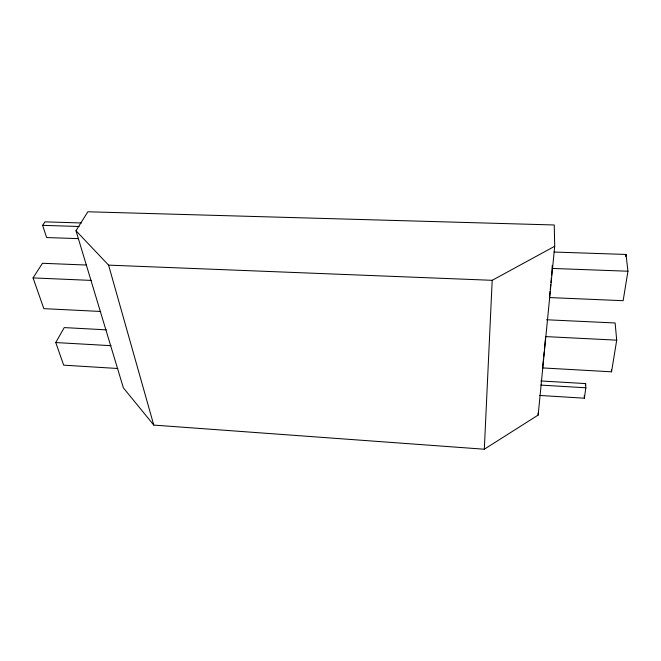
<?xml version="1.0" encoding="UTF-8"?>
<svg xmlns="http://www.w3.org/2000/svg" width="661" height="661" viewBox="0 0 661 661"><rect width="100%" height="100%" fill="white"/><g stroke="black" fill="none" stroke-linecap="round" stroke-linejoin="round"><path stroke-width="0.99" d="M538.161 415.067L554.703 246.28L554.249 224.98L87.847 211.776L75.99 230.739L123.384 387.867L153.782 425.089L484.315 449.224L538.161 415.067L538.161 413.026M484.315 449.224L492.197 280.314L554.703 246.28M543.482 358.832L542.59 367.929L611.541 371.812L616.705 340.159L615.118 322.973L546.54 319.759M543.681 356.808L544.177 351.751M544.375 349.735L545.556 337.606M549.572 296.566L550.068 291.542M550.258 289.535L550.753 284.511M550.952 282.503L551.439 277.48M551.638 275.472L552.265 265.35M585.357 385.479L585.621 383.587L540.797 380.951M539.789 395.452L584.374 398.203L585.844 387.792L585.621 383.587M625.711 256.476L626.025 254.452L554.092 252.039M626.025 254.452L627.95 271.225L623.141 300.697L549.473 297.566M117.84 368.499L63.687 365.161L55.747 342.547L64.224 327.592L106.264 329.839M100.712 311.463L43.841 308.646L33.05 277.909L42.444 263.285L86.467 265.036M78.51 238.638L46.617 237.547L42.61 225.343L44.973 221.856L81.311 222.972M42.61 225.343L79.113 226.492M552.323 268.44L627.95 271.225M75.99 230.739L108.578 265.135L492.197 280.314M33.05 277.909L91.375 280.413M545.655 336.598L616.705 340.159M55.747 342.547L110.982 345.678M540.805 385.099L585.844 387.792M108.578 265.135L153.782 425.089M611.367 369.772L611.541 371.812M584.241 395.675L584.374 398.203"/></g></svg>
